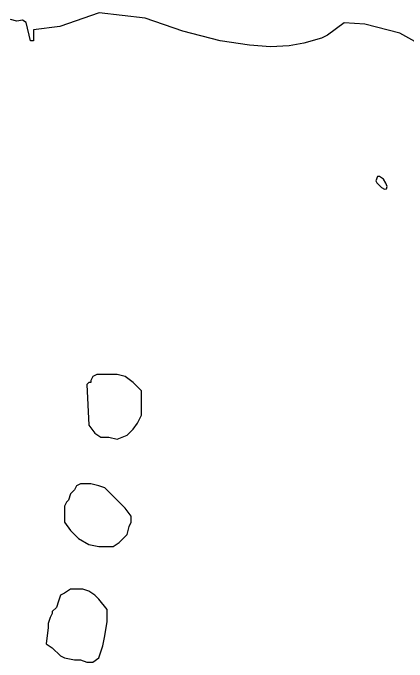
# Model space of a CAD drawing. Header units: metres. Extents: x -3553 to -772, y 370 to 2945.
# Drawn here: x -2845 to -2189, y 1711 to 2793 of the extents above; entities that cross this region are included whole.
import ezdxf

# ---------------------------------------------------------------- set-up
doc = ezdxf.new("R2010")
doc.units = ezdxf.units.M

msp = doc.modelspace()

# ---------------------------------------------------------------- linework, layer by layer
at = {"layer": '1'}
msp.add_lwpolyline([(-2139.8, 2725), (-2200.8, 2759.2), (-2259.2, 2774.4), (-2293.5, 2776.6), (-2321.6, 2755.6), (-2331.1, 2750.8), (-2360.6, 2742.6), (-2385.4, 2738), (-2416.3, 2736.2), (-2451.2, 2739.2), (-2500.4, 2746.2), (-2562.4, 2762.4), (-2624.9, 2784.1), (-2701.6, 2792.8), (-2767.1, 2770.3), (-2811.2, 2764.8), (-2811.2, 2746.4), (-2816.1, 2746.4), (-2823.2, 2776.8), (-2829.6, 2780.8), (-2838.9, 2779.1), (-2849.4, 2781.8)], dxfattribs=at)
at = {"layer": '51'}
msp.add_lwpolyline([(-2240.7, 2513.2), (-2239.7, 2510.9), (-2239.3, 2509.9), (-2231.2, 2502.1), (-2226.6, 2499.3), (-2222.8, 2499.6), (-2222.2, 2503.9), (-2224, 2509.4), (-2228.2, 2515.6), (-2235, 2520.5), (-2238.2, 2520.5)], close=True, dxfattribs=at)
at = {"layer": '52'}
msp.add_lwpolyline([(-2790, 1741.5), (-2779.8, 1734.8), (-2766.3, 1721.3), (-2759.6, 1717.9), (-2742.7, 1714.6), (-2732.6, 1714.6), (-2722.5, 1711.2), (-2719.1, 1711.2), (-2712.4, 1711.2), (-2702.2, 1717.9), (-2698.9, 1728.1), (-2695.5, 1738.2), (-2692.1, 1755), (-2688.7, 1778.7), (-2688.7, 1798.9), (-2702.2, 1815.8), (-2709, 1822.5), (-2719.1, 1829.3), (-2729.2, 1832.6), (-2742.7, 1832.6), (-2749.5, 1832.6), (-2759.6, 1825.9), (-2766.3, 1822.5), (-2769.7, 1812.4), (-2773.1, 1802.3), (-2779.8, 1795.5), (-2779.8, 1792.2), (-2783.2, 1785.4), (-2786.6, 1775.3), (-2786.6, 1768.5), (-2786.6, 1768.5), (-2786.6, 1768.5), (-2786.6, 1768.5), (-2786.6, 1768.5)], close=True, dxfattribs=at)
at = {"layer": '53'}
msp.add_lwpolyline([(-2759.6, 1947.4), (-2759.6, 1944), (-2749.5, 1930.5), (-2736, 1917), (-2719.1, 1906.9), (-2702.2, 1903.5), (-2692.1, 1903.5), (-2678.6, 1903.5), (-2668.5, 1910.2), (-2655, 1923.7), (-2651.6, 1937.2), (-2648.3, 1944), (-2648.3, 1954.1), (-2658.4, 1967.6), (-2675.2, 1984.5), (-2685.4, 1994.6), (-2692.1, 2001.3), (-2702.2, 2004.7), (-2715.7, 2008.1), (-2725.9, 2008.1), (-2729.2, 2008.1), (-2732.6, 2008.1), (-2739.3, 2004.7), (-2742.7, 1998), (-2749.5, 1991.2), (-2752.8, 1981.1), (-2756.2, 1977.7), (-2759.6, 1971), (-2759.6, 1964.2), (-2759.6, 1964.2), (-2759.6, 1964.2)], close=True, dxfattribs=at)
at = {"layer": '54'}
msp.add_lwpolyline([(-2719.1, 2105.9), (-2719.1, 2105.9), (-2709, 2092.4), (-2698.9, 2085.7), (-2685.4, 2085.7), (-2671.9, 2082.3), (-2655, 2089.1), (-2644.9, 2099.2), (-2638.1, 2109.3), (-2631.4, 2122.8), (-2631.4, 2132.9), (-2631.4, 2149.8), (-2631.4, 2163.3), (-2644.9, 2176.8), (-2658.4, 2186.9), (-2671.9, 2190.3), (-2682, 2190.3), (-2692.1, 2190.3), (-2698.9, 2190.3), (-2705.6, 2190.3), (-2712.4, 2186.9), (-2715.7, 2180.2), (-2715.7, 2176.8), (-2719.1, 2176.8), (-2722.5, 2173.4)], close=True, dxfattribs=at)

doc.saveas('drawing.dxf')
